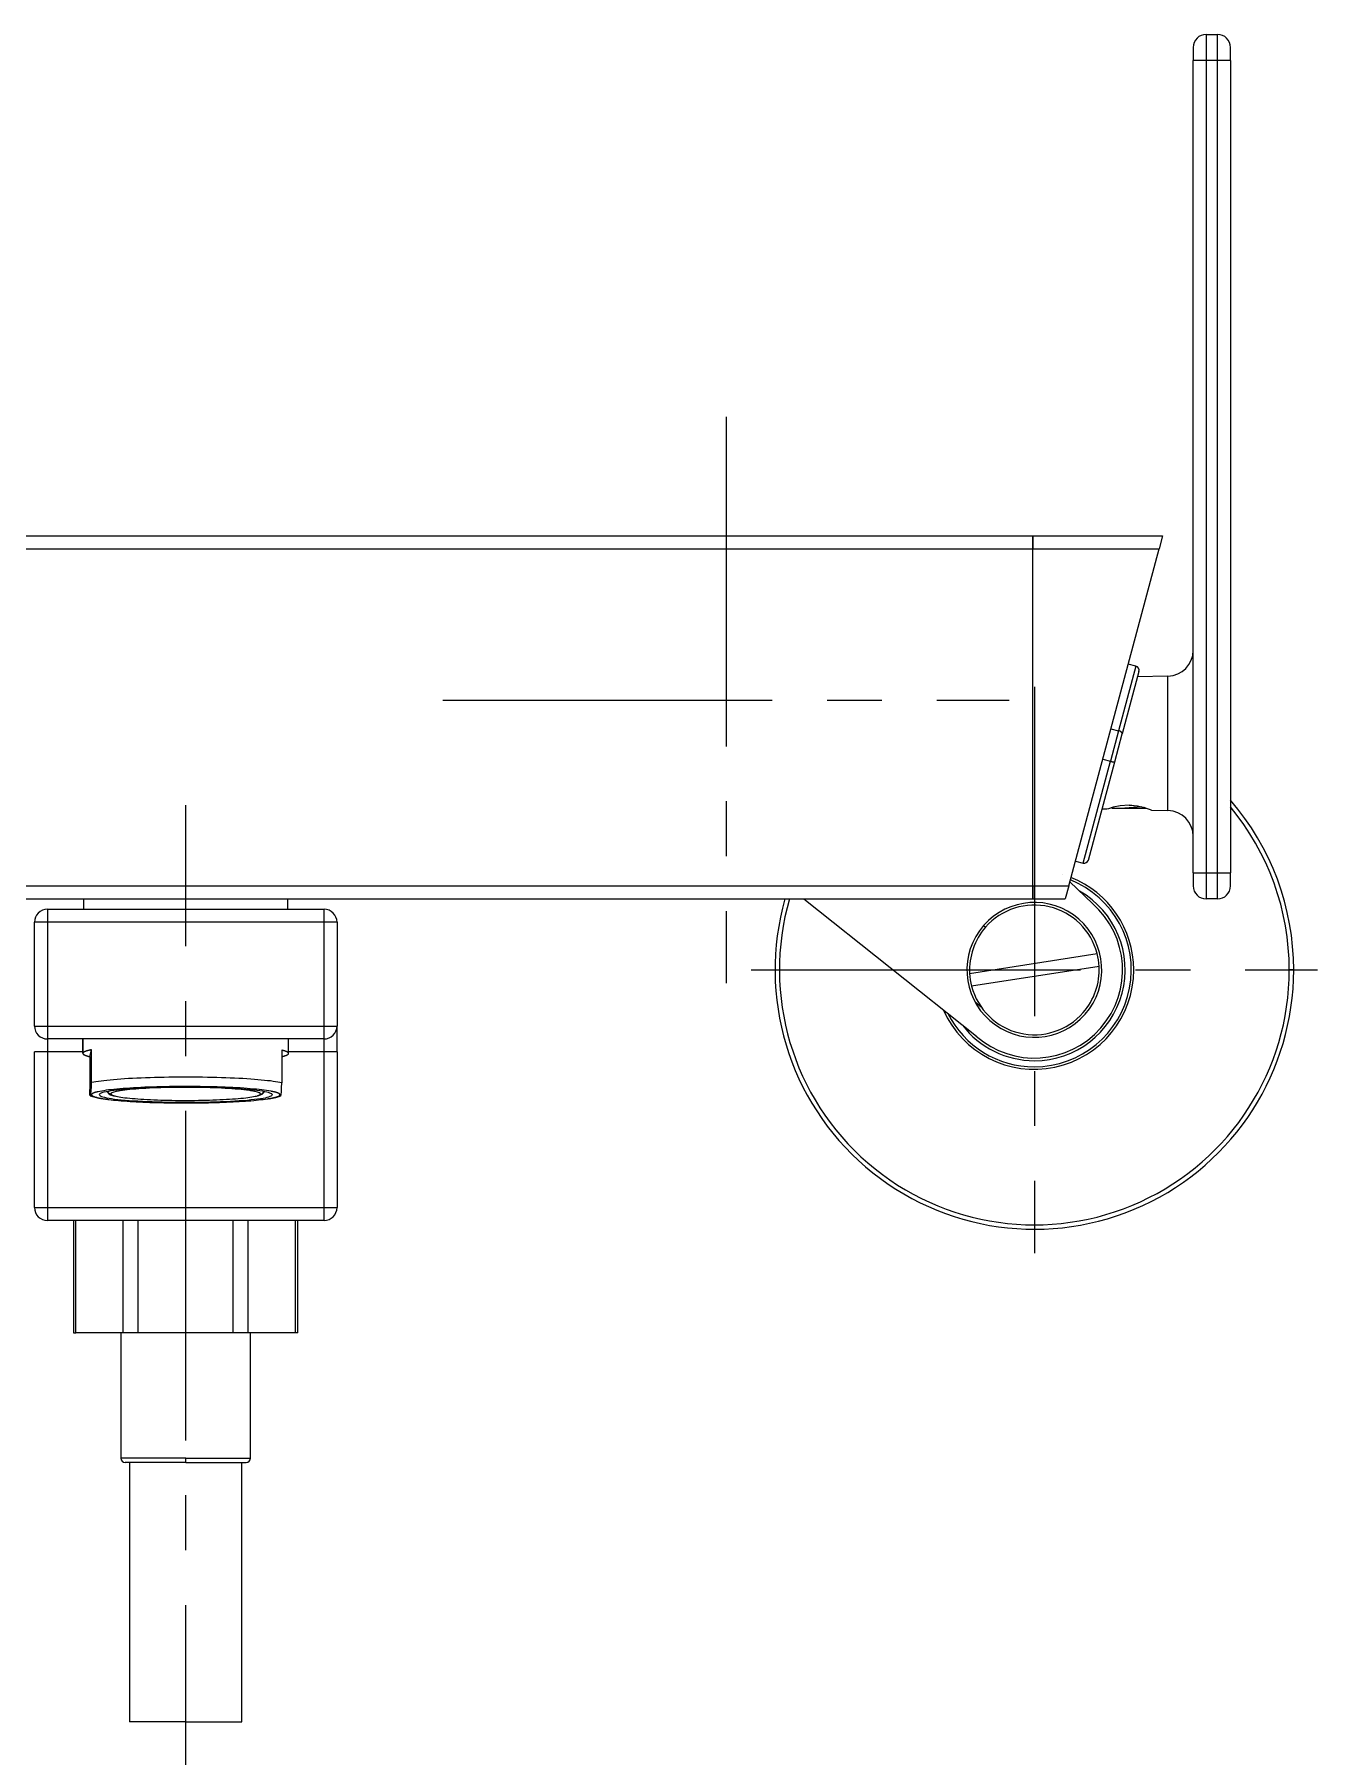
# Model space of a CAD drawing. Extents: x 1841 to 2969, y -24 to 802.
# Drawn here: x 2130.7 to 2279.1, y 127.7 to 326.9 of the extents above; entities that cross this region are included whole.
import ezdxf

# ---------------------------------------------------------------- set-up
doc = ezdxf.new("R2010")
doc.units = 0
doc.header["$LTSCALE"] = 4
doc.header["$MEASUREMENT"] = 0
doc.linetypes.add('CENTER2', pattern=[28.575, 19.05, -3.175, 3.175, -3.175])
doc.layers.add('1', color=7, linetype='CONTINUOUS')
doc.layers.add('Cneter', color=1, linetype='CENTER2', lineweight=13)

msp = doc.modelspace()

# ---------------------------------------------------------------- linework, layer by layer
at = {"layer": '1', "color": 7, "linetype": 'Continuous'}
for p, q in [((2266.21, 326.93), (2267.51, 326.93)), ((2266.21, 326.93), (2266.21, 323.93)), ((2267.51, 323.93), (2267.51, 326.93)), ((2264.71, 325.43), (2264.71, 323.93)), ((2269.01, 323.93), (2269.01, 325.43)), ((2264.71, 229.93), (2264.71, 323.93)), ((2266.21, 323.93), (2264.71, 323.93)), ((2266.21, 323.93), (2266.21, 229.93)), ((2267.51, 323.93), (2266.21, 323.93)), ((2267.51, 229.93), (2267.51, 323.93)), ((2269.01, 323.93), (2267.51, 323.93)), ((2269.01, 323.93), (2269.01, 229.93)), ((2036.16, 268.93), (2246.16, 268.93)), ((2246.16, 268.93), (2261.16, 268.93)), ((2246.16, 267.43), (2246.16, 268.93)), ((2246.16, 268.93), (2246.16, 267.43)), ((2261.16, 268.93), (2260.76, 267.43)), ((2036.16, 267.43), (2246.16, 267.43)), ((2246.16, 228.43), (2246.16, 267.43)), ((2246.16, 267.43), (2260.76, 267.43)), ((2246.16, 228.43), (2246.16, 267.43)), ((2250.31, 228.43), (2260.76, 267.43)), ((2258.07, 253.86), (2256.07, 246.39)), ((2258.42, 253.25), (2256.49, 246.02)), ((2258.07, 253.86), (2257.18, 254.09)), ((2261.77, 252.7), (2258.25, 252.62)), ((2261.77, 244.93), (2261.77, 252.7)), ((2256.07, 246.39), (2255.12, 242.85)), ((2255.18, 246.62), (2256.07, 246.39)), ((2255.62, 242.78), (2256.49, 246.02)), ((2254.24, 243.09), (2255.12, 242.85)), ((2261.77, 237.16), (2261.77, 244.93)), ((2251.96, 231.08), (2255.12, 242.85)), ((2252.58, 231.43), (2255.62, 242.78)), ((2254.7, 237.31), (2254.15, 237.32)), ((2259.9, 237.2), (2261.77, 237.16)), ((2251.08, 231.31), (2251.96, 231.08)), ((2264.71, 229.93), (2266.21, 229.93)), ((2264.71, 229.93), (2264.71, 228.43)), ((2266.21, 229.93), (2267.51, 229.93)), ((2266.21, 229.93), (2266.21, 226.93)), ((2267.51, 226.93), (2267.51, 229.93)), ((2267.51, 229.93), (2269.01, 229.93)), ((2269.01, 228.43), (2269.01, 229.93)), ((2036.16, 228.43), (2246.16, 228.43)), ((2246.16, 226.93), (2246.16, 228.43)), ((2246.16, 228.43), (2250.31, 228.43)), ((2246.16, 228.43), (2246.16, 226.93)), ((2250.31, 228.43), (2249.9, 226.93)), ((2253.05, 226.39), (2250.43, 228.9)), ((2036.16, 226.93), (2246.16, 226.93)), ((2132.16, 225.73), (2164.16, 225.73)), ((2132.16, 225.73), (2132.16, 224.23)), ((2136.36, 225.73), (2136.36, 226.93)), ((2159.96, 225.73), (2159.96, 226.93)), ((2164.16, 224.23), (2164.16, 225.73)), ((2219.66, 226.93), (2239.62, 211.04)), ((2246.16, 226.93), (2249.9, 226.93)), ((2267.51, 226.93), (2266.21, 226.93)), ((2130.66, 212.23), (2130.66, 224.23)), ((2132.16, 224.23), (2130.66, 224.23)), ((2164.16, 224.23), (2132.16, 224.23)), ((2132.16, 224.23), (2132.16, 212.23)), ((2164.16, 212.23), (2164.16, 224.23)), ((2165.66, 224.23), (2164.16, 224.23)), ((2165.66, 224.23), (2165.66, 212.23)), ((2238.84, 218.31), (2253.59, 220.6)), ((2253.82, 219.12), (2239.07, 216.83)), ((2276.33, 218.72), (2275.82, 218.72)), ((2240.18, 214.42), (2239.49, 214.98)), ((2130.66, 212.23), (2132.16, 212.23)), ((2132.16, 212.23), (2164.16, 212.23)), ((2132.16, 212.23), (2132.16, 210.73)), ((2164.16, 210.73), (2164.16, 212.23)), ((2164.16, 212.23), (2165.66, 212.23)), ((2165.66, 209.23), (2165.66, 212.23)), ((2130.66, 191.23), (2130.66, 209.23)), ((2132.16, 209.23), (2130.66, 209.23)), ((2132.16, 210.73), (2132.16, 209.23)), ((2164.16, 210.73), (2132.16, 210.73)), ((2132.16, 209.23), (2132.16, 191.23)), ((2136.26, 209.23), (2132.16, 209.23)), ((2136.26, 210.73), (2136.26, 209.06)), ((2136.26, 209.09), (2136.26, 210.73)), ((2137.06, 208.69), (2137.27, 209.48)), ((2137.27, 205.69), (2137.27, 209.48)), ((2159.26, 209.43), (2159.26, 205.65)), ((2160.06, 209.06), (2160.06, 210.73)), ((2164.16, 209.23), (2160.06, 209.23)), ((2164.16, 209.23), (2164.16, 210.73)), ((2164.16, 191.23), (2164.16, 209.23)), ((2165.66, 209.23), (2164.16, 209.23)), ((2165.66, 209.23), (2165.66, 191.23)), ((2137.06, 208.69), (2137.06, 204.9)), ((2158.16, 204.3), (2158.16, 204.26)), ((2130.66, 191.23), (2132.16, 191.23)), ((2132.16, 191.23), (2164.16, 191.23)), ((2132.16, 191.23), (2132.16, 189.73)), ((2164.16, 189.73), (2132.16, 189.73)), ((2135.19, 189.73), (2135.19, 176.73)), ((2135.46, 176.73), (2135.46, 189.73)), ((2140.94, 176.73), (2140.94, 189.73)), ((2142.67, 176.73), (2142.67, 189.73)), ((2153.64, 176.73), (2153.64, 189.73)), ((2155.38, 176.73), (2155.38, 189.73)), ((2160.86, 176.73), (2160.86, 189.73)), ((2161.13, 176.73), (2161.13, 189.73)), ((2164.16, 191.23), (2165.66, 191.23)), ((2164.16, 189.73), (2164.16, 191.23)), ((2135.19, 176.73), (2135.46, 176.73)), ((2140.94, 176.73), (2135.46, 176.73)), ((2140.66, 176.73), (2140.66, 162.23)), ((2142.67, 176.73), (2140.94, 176.73)), ((2153.64, 176.73), (2142.67, 176.73)), ((2155.38, 176.73), (2153.64, 176.73)), ((2160.86, 176.73), (2155.38, 176.73)), ((2155.66, 162.23), (2155.66, 176.73)), ((2161.13, 176.73), (2160.86, 176.73)), ((2148.16, 162.23), (2140.66, 162.23)), ((2148.16, 161.73), (2141.16, 161.73)), ((2141.66, 161.73), (2141.66, 131.73)), ((2148.16, 161.73), (2148.16, 162.23)), ((2148.16, 162.23), (2155.66, 162.23)), ((2148.16, 161.73), (2155.16, 161.73)), ((2154.66, 131.73), (2154.66, 161.73)), ((2148.16, 131.73), (2141.66, 131.73)), ((2148.16, 131.73), (2154.66, 131.73))]:
    msp.add_line(p, q, dxfattribs=at)
for points in [[(2256.49, 246.02, 0), (2256.49, 246.03, 0), (2256.49, 246.04, 0), (2256.49, 246.05, 0), (2256.49, 246.05, 0), (2256.49, 246.06, 0), (2256.49, 246.07, 0), (2256.49, 246.08, 0), (2256.49, 246.08, 0), (2256.48, 246.09, 0), (2256.48, 246.1, 0), (2256.48, 246.11, 0), (2256.48, 246.12, 0), (2256.47, 246.13, 0), (2256.47, 246.13, 0), (2256.46, 246.14, 0), (2256.46, 246.15, 0), (2256.45, 246.16, 0), (2256.44, 246.17, 0), (2256.44, 246.18, 0), (2256.43, 246.18, 0), (2256.42, 246.19, 0), (2256.42, 246.2, 0), (2256.41, 246.21, 0), (2256.4, 246.22, 0), (2256.39, 246.23, 0), (2256.38, 246.23, 0), (2256.37, 246.24, 0), (2256.36, 246.25, 0), (2256.35, 246.26, 0), (2256.34, 246.27, 0), (2256.33, 246.27, 0), (2256.32, 246.28, 0), (2256.3, 246.29, 0), (2256.29, 246.29, 0), (2256.28, 246.3, 0), (2256.27, 246.31, 0), (2256.25, 246.32, 0), (2256.24, 246.32, 0), (2256.23, 246.33, 0), (2256.21, 246.33, 0), (2256.2, 246.34, 0), (2256.18, 246.35, 0), (2256.17, 246.35, 0), (2256.16, 246.36, 0), (2256.14, 246.36, 0), (2256.13, 246.37, 0), (2256.11, 246.37, 0), (2256.1, 246.38, 0), (2256.08, 246.38, 0), (2256.07, 246.39, 0)], [(2255.12, 242.85, 0), (2255.13, 242.85, 0), (2255.15, 242.85, 0), (2255.17, 242.84, 0), (2255.18, 242.84, 0), (2255.2, 242.83, 0), (2255.21, 242.83, 0), (2255.23, 242.83, 0), (2255.24, 242.82, 0), (2255.26, 242.82, 0), (2255.27, 242.82, 0), (2255.28, 242.81, 0), (2255.3, 242.81, 0), (2255.31, 242.81, 0), (2255.33, 242.8, 0), (2255.34, 242.8, 0), (2255.35, 242.8, 0), (2255.37, 242.8, 0), (2255.38, 242.79, 0), (2255.39, 242.79, 0), (2255.41, 242.79, 0), (2255.42, 242.79, 0), (2255.43, 242.78, 0), (2255.44, 242.78, 0), (2255.45, 242.78, 0), (2255.47, 242.78, 0), (2255.48, 242.78, 0), (2255.49, 242.78, 0), (2255.5, 242.78, 0), (2255.51, 242.77, 0), (2255.52, 242.77, 0), (2255.53, 242.77, 0), (2255.54, 242.77, 0), (2255.54, 242.77, 0), (2255.55, 242.77, 0), (2255.56, 242.77, 0), (2255.57, 242.77, 0), (2255.57, 242.77, 0), (2255.58, 242.77, 0), (2255.58, 242.77, 0), (2255.59, 242.77, 0), (2255.6, 242.77, 0), (2255.6, 242.77, 0), (2255.6, 242.77, 0), (2255.61, 242.78, 0), (2255.61, 242.78, 0), (2255.61, 242.78, 0), (2255.62, 242.78, 0), (2255.62, 242.78, 0), (2255.62, 242.78, 0), (2255.62, 242.78, 0)], [(2257.3, 237.77, 0), (2256.27, 237.71, 0), (2255.43, 237.54, 0), (2254.89, 237.37, 0), (2254.71, 237.31, 0), (2254.7, 237.31, 0), (2254.7, 237.31, 0), (2254.7, 237.31, 0), (2254.7, 237.31, 0), (2254.7, 237.31, 0), (2254.7, 237.31, 0)], [(2255.28, 237.43, 0), (2255.68, 237.43, 0), (2256.02, 237.43, 0), (2256.4, 237.43, 0), (2256.81, 237.43, 0)], [(2258.76, 237.58, 0), (2258.21, 237.53, 0), (2257.77, 237.49, 0), (2257.29, 237.46, 0), (2256.81, 237.43, 0)], [(2256.81, 237.43, 0), (2257.58, 237.43, 0), (2258.05, 237.43, 0), (2258.46, 237.43, 0), (2258.8, 237.43, 0)], [(2257.3, 237.77, 0), (2257.4, 237.77, 0), (2257.48, 237.77, 0), (2257.61, 237.76, 0), (2257.86, 237.74, 0), (2258.27, 237.68, 0), (2258.93, 237.53, 0), (2259.71, 237.27, 0), (2259.89, 237.2, 0), (2259.9, 237.2, 0), (2259.9, 237.2, 0), (2259.9, 237.2, 0), (2259.9, 237.2, 0), (2259.9, 237.2, 0), (2259.9, 237.2, 0)], [(2258.8, 237.43, 0), (2259.14, 237.43, 0), (2259.24, 237.43, 0)], [(2259.1, 237.51, 0), (2259.08, 237.53, 0), (2259.07, 237.56, 0)], [(2240.69, 223.65, 0), (2240.58, 223.75, 0), (2240.48, 223.83, 0)], [(2137.27, 209.48, 0), (2137.23, 209.47, 0), (2137.19, 209.46, 0), (2137.16, 209.46, 0), (2137.12, 209.45, 0), (2137.09, 209.44, 0), (2137.05, 209.43, 0), (2137.02, 209.43, 0), (2136.99, 209.42, 0), (2136.96, 209.41, 0), (2136.93, 209.4, 0), (2136.9, 209.4, 0), (2136.87, 209.39, 0), (2136.84, 209.38, 0), (2136.81, 209.37, 0), (2136.78, 209.37, 0), (2136.75, 209.36, 0), (2136.73, 209.35, 0), (2136.7, 209.34, 0), (2136.68, 209.33, 0), (2136.65, 209.33, 0), (2136.63, 209.32, 0), (2136.61, 209.31, 0), (2136.59, 209.3, 0), (2136.56, 209.29, 0), (2136.54, 209.29, 0), (2136.52, 209.28, 0), (2136.5, 209.27, 0), (2136.49, 209.26, 0), (2136.47, 209.26, 0), (2136.45, 209.25, 0), (2136.43, 209.24, 0), (2136.42, 209.23, 0), (2136.4, 209.22, 0), (2136.39, 209.22, 0), (2136.38, 209.21, 0), (2136.36, 209.2, 0), (2136.35, 209.19, 0), (2136.34, 209.18, 0), (2136.33, 209.17, 0), (2136.32, 209.17, 0), (2136.31, 209.16, 0), (2136.3, 209.15, 0), (2136.3, 209.14, 0), (2136.29, 209.13, 0), (2136.28, 209.13, 0), (2136.28, 209.12, 0), (2136.27, 209.11, 0), (2136.27, 209.1, 0), (2136.26, 209.09, 0), (2136.26, 209.09, 0)], [(2160.06, 209.04, 0), (2160.06, 209.05, 0), (2160.06, 209.05, 0), (2160.06, 209.06, 0), (2160.06, 209.07, 0), (2160.06, 209.08, 0), (2160.06, 209.09, 0), (2160.05, 209.09, 0), (2160.05, 209.1, 0), (2160.05, 209.11, 0), (2160.04, 209.12, 0), (2160.04, 209.13, 0), (2160.03, 209.13, 0), (2160.02, 209.14, 0), (2160.01, 209.15, 0), (2160.01, 209.16, 0), (2160, 209.17, 0), (2159.99, 209.18, 0), (2159.98, 209.18, 0), (2159.97, 209.19, 0), (2159.95, 209.2, 0), (2159.94, 209.21, 0), (2159.93, 209.22, 0), (2159.91, 209.22, 0), (2159.9, 209.23, 0), (2159.88, 209.24, 0), (2159.87, 209.25, 0), (2159.85, 209.26, 0), (2159.83, 209.26, 0), (2159.81, 209.27, 0), (2159.79, 209.28, 0), (2159.77, 209.29, 0), (2159.75, 209.3, 0), (2159.73, 209.3, 0), (2159.71, 209.31, 0), (2159.69, 209.32, 0), (2159.66, 209.33, 0), (2159.64, 209.33, 0), (2159.61, 209.34, 0), (2159.59, 209.35, 0), (2159.56, 209.36, 0), (2159.54, 209.37, 0), (2159.51, 209.37, 0), (2159.48, 209.38, 0), (2159.45, 209.39, 0), (2159.42, 209.4, 0), (2159.39, 209.4, 0), (2159.36, 209.41, 0), (2159.33, 209.42, 0), (2159.29, 209.43, 0), (2159.26, 209.43, 0)], [(2136.26, 209.09, 0), (2136.26, 209.08, 0), (2136.26, 209.07, 0), (2136.26, 209.06, 0), (2136.26, 209.05, 0), (2136.26, 209.05, 0), (2136.26, 209.04, 0), (2136.26, 209.03, 0), (2136.27, 209.02, 0), (2136.27, 209.01, 0), (2136.28, 209, 0), (2136.28, 209, 0), (2136.29, 208.99, 0), (2136.3, 208.98, 0), (2136.3, 208.97, 0), (2136.31, 208.96, 0), (2136.32, 208.96, 0), (2136.33, 208.95, 0), (2136.34, 208.94, 0), (2136.35, 208.93, 0), (2136.36, 208.92, 0), (2136.38, 208.92, 0), (2136.39, 208.91, 0), (2136.4, 208.9, 0), (2136.42, 208.89, 0), (2136.43, 208.88, 0), (2136.45, 208.88, 0), (2136.47, 208.87, 0), (2136.49, 208.86, 0), (2136.5, 208.85, 0), (2136.52, 208.84, 0), (2136.54, 208.84, 0), (2136.56, 208.83, 0), (2136.59, 208.82, 0), (2136.61, 208.81, 0), (2136.63, 208.8, 0), (2136.65, 208.8, 0), (2136.68, 208.79, 0), (2136.7, 208.78, 0), (2136.73, 208.77, 0), (2136.75, 208.77, 0), (2136.78, 208.76, 0), (2136.81, 208.75, 0), (2136.84, 208.74, 0), (2136.87, 208.73, 0), (2136.9, 208.73, 0), (2136.93, 208.72, 0), (2136.96, 208.71, 0), (2136.99, 208.7, 0), (2137.02, 208.7, 0), (2137.06, 208.69, 0)], [(2159.26, 208.69, 0), (2159.29, 208.7, 0), (2159.32, 208.7, 0), (2159.35, 208.71, 0), (2159.38, 208.72, 0), (2159.4, 208.72, 0), (2159.43, 208.73, 0), (2159.46, 208.74, 0), (2159.48, 208.74, 0), (2159.51, 208.75, 0), (2159.53, 208.76, 0), (2159.55, 208.76, 0), (2159.58, 208.77, 0), (2159.6, 208.78, 0), (2159.62, 208.78, 0), (2159.64, 208.79, 0), (2159.67, 208.8, 0), (2159.69, 208.8, 0), (2159.71, 208.81, 0), (2159.73, 208.82, 0), (2159.74, 208.83, 0), (2159.76, 208.83, 0), (2159.78, 208.84, 0), (2159.8, 208.85, 0), (2159.82, 208.85, 0), (2159.83, 208.86, 0), (2159.85, 208.87, 0), (2159.86, 208.87, 0), (2159.88, 208.88, 0), (2159.89, 208.89, 0), (2159.9, 208.9, 0), (2159.92, 208.9, 0), (2159.93, 208.91, 0), (2159.94, 208.92, 0), (2159.95, 208.92, 0), (2159.96, 208.93, 0), (2159.97, 208.94, 0), (2159.98, 208.94, 0), (2159.99, 208.95, 0), (2160, 208.96, 0), (2160.01, 208.97, 0), (2160.02, 208.97, 0), (2160.02, 208.98, 0), (2160.03, 208.99, 0), (2160.03, 208.99, 0), (2160.04, 209, 0), (2160.04, 209.01, 0), (2160.05, 209.02, 0), (2160.05, 209.02, 0), (2160.05, 209.03, 0), (2160.06, 209.04, 0)], [(2137.16, 204.32, 0), (2137.2, 204.45, 0), (2137.23, 204.65, 0), (2137.24, 204.83, 0), (2137.26, 205.13, 0), (2137.27, 205.69, 0)], [(2159.26, 205.65, 0), (2159.05, 205.69, 0), (2158.81, 205.74, 0), (2158.55, 205.78, 0), (2158.26, 205.82, 0), (2157.95, 205.87, 0), (2157.62, 205.9, 0), (2157.27, 205.94, 0), (2156.9, 205.98, 0), (2156.51, 206.01, 0), (2156.1, 206.05, 0), (2155.68, 206.08, 0), (2155.23, 206.11, 0), (2154.77, 206.14, 0), (2154.3, 206.16, 0), (2153.81, 206.19, 0), (2153.31, 206.21, 0), (2152.8, 206.23, 0), (2152.28, 206.25, 0), (2151.75, 206.26, 0), (2151.21, 206.28, 0), (2150.66, 206.29, 0), (2150.11, 206.3, 0), (2149.56, 206.31, 0), (2149, 206.31, 0), (2148.44, 206.31, 0), (2147.88, 206.31, 0), (2147.31, 206.31, 0), (2146.76, 206.31, 0), (2146.2, 206.3, 0), (2145.65, 206.29, 0), (2145.1, 206.28, 0), (2144.56, 206.26, 0), (2144.03, 206.25, 0), (2143.51, 206.23, 0), (2143, 206.21, 0), (2142.5, 206.19, 0), (2142.01, 206.16, 0), (2141.54, 206.14, 0), (2141.08, 206.11, 0), (2140.64, 206.08, 0), (2140.21, 206.05, 0), (2139.8, 206.01, 0), (2139.41, 205.98, 0), (2139.04, 205.94, 0), (2138.69, 205.9, 0), (2138.36, 205.86, 0), (2138.05, 205.82, 0), (2137.77, 205.78, 0), (2137.51, 205.74, 0), (2137.27, 205.69, 0)], [(2158, 204.69, 0), (2157.77, 204.73, 0), (2157.52, 204.77, 0), (2157.25, 204.8, 0), (2156.97, 204.84, 0), (2156.66, 204.87, 0), (2156.33, 204.91, 0), (2155.99, 204.94, 0), (2155.63, 204.97, 0), (2155.26, 205, 0), (2154.87, 205.03, 0), (2154.46, 205.06, 0), (2154.04, 205.08, 0), (2153.61, 205.1, 0), (2153.17, 205.12, 0), (2152.71, 205.14, 0), (2152.25, 205.16, 0), (2151.78, 205.18, 0), (2151.3, 205.19, 0), (2150.81, 205.2, 0), (2150.32, 205.21, 0), (2149.82, 205.22, 0), (2149.32, 205.22, 0), (2148.82, 205.23, 0), (2148.31, 205.23, 0), (2147.81, 205.23, 0), (2147.3, 205.23, 0), (2146.8, 205.22, 0), (2146.3, 205.22, 0), (2145.8, 205.21, 0), (2145.31, 205.2, 0), (2144.83, 205.18, 0), (2144.35, 205.17, 0), (2143.88, 205.15, 0), (2143.42, 205.14, 0), (2142.97, 205.12, 0), (2142.53, 205.09, 0), (2142.11, 205.07, 0), (2141.69, 205.04, 0), (2141.29, 205.02, 0), (2140.91, 204.99, 0), (2140.54, 204.96, 0), (2140.19, 204.93, 0), (2139.85, 204.89, 0), (2139.53, 204.86, 0), (2139.23, 204.83, 0), (2138.95, 204.79, 0), (2138.69, 204.75, 0), (2138.45, 204.71, 0), (2138.23, 204.67, 0), (2138.04, 204.63, 0)], [(2159.16, 204.26, 0), (2159.19, 204.39, 0), (2159.22, 204.59, 0), (2159.24, 204.77, 0), (2159.25, 205.07, 0), (2159.26, 205.65, 0)], [(2137.09, 204.18, 0), (2137.08, 204.24, 0), (2137.07, 204.36, 0), (2137.06, 204.56, 0), (2137.06, 204.9, 0)], [(2137.16, 204.31, 0), (2137.13, 204.21, 0), (2137.12, 204.17, 0), (2137.11, 204.16, 0), (2137.11, 204.16, 0), (2137.1, 204.16, 0)], [(2137.1, 204.17, 0), (2138.09, 203.89, 0), (2139.16, 203.73, 0)], [(2137.16, 204.31, 0), (2137.16, 204.31, 0), (2137.16, 204.32, 0)], [(2137.16, 204.31, 0), (2137.16, 204.31, 0), (2137.17, 204.31, 0), (2137.17, 204.31, 0), (2137.17, 204.31, 0), (2137.17, 204.31, 0), (2137.17, 204.31, 0), (2137.18, 204.31, 0), (2137.18, 204.31, 0), (2137.18, 204.31, 0), (2137.18, 204.31, 0), (2137.18, 204.31, 0), (2137.19, 204.31, 0), (2137.19, 204.3, 0), (2137.19, 204.3, 0), (2137.19, 204.3, 0), (2137.19, 204.3, 0), (2137.2, 204.3, 0), (2137.2, 204.3, 0), (2137.2, 204.3, 0), (2137.2, 204.3, 0), (2137.2, 204.3, 0), (2137.21, 204.3, 0), (2137.21, 204.3, 0), (2137.21, 204.3, 0), (2137.21, 204.3, 0), (2137.21, 204.3, 0), (2137.22, 204.3, 0), (2137.22, 204.3, 0), (2137.22, 204.3, 0), (2137.22, 204.3, 0), (2137.22, 204.3, 0), (2137.23, 204.3, 0), (2137.23, 204.3, 0), (2137.23, 204.3, 0), (2137.23, 204.3, 0), (2137.23, 204.3, 0), (2137.24, 204.3, 0), (2137.24, 204.3, 0), (2137.24, 204.3, 0), (2137.24, 204.3, 0), (2137.24, 204.3, 0), (2137.25, 204.3, 0), (2137.25, 204.3, 0), (2137.25, 204.3, 0), (2137.25, 204.3, 0), (2137.25, 204.3, 0), (2137.26, 204.3, 0), (2137.26, 204.3, 0), (2137.26, 204.3, 0), (2137.26, 204.3, 0)], [(2138.04, 204.63, 0), (2138.01, 204.63, 0), (2137.98, 204.62, 0), (2137.95, 204.61, 0), (2137.93, 204.61, 0), (2137.9, 204.6, 0), (2137.88, 204.59, 0), (2137.85, 204.59, 0), (2137.83, 204.58, 0), (2137.8, 204.58, 0), (2137.78, 204.57, 0), (2137.76, 204.56, 0), (2137.73, 204.56, 0), (2137.71, 204.55, 0), (2137.69, 204.54, 0), (2137.67, 204.54, 0), (2137.65, 204.53, 0), (2137.63, 204.53, 0), (2137.61, 204.52, 0), (2137.59, 204.51, 0), (2137.57, 204.51, 0), (2137.56, 204.5, 0), (2137.54, 204.49, 0), (2137.52, 204.49, 0), (2137.5, 204.48, 0), (2137.49, 204.47, 0), (2137.47, 204.47, 0), (2137.46, 204.46, 0), (2137.44, 204.45, 0), (2137.43, 204.45, 0), (2137.42, 204.44, 0), (2137.41, 204.44, 0), (2137.39, 204.43, 0), (2137.38, 204.42, 0), (2137.37, 204.42, 0), (2137.36, 204.41, 0), (2137.35, 204.4, 0), (2137.34, 204.4, 0), (2137.33, 204.39, 0), (2137.32, 204.38, 0), (2137.32, 204.38, 0), (2137.31, 204.37, 0), (2137.3, 204.36, 0), (2137.29, 204.36, 0), (2137.29, 204.35, 0), (2137.28, 204.34, 0), (2137.28, 204.34, 0), (2137.27, 204.33, 0), (2137.27, 204.32, 0), (2137.27, 204.32, 0), (2137.26, 204.31, 0)], [(2137.26, 204.31, 0), (2137.26, 204.31, 0), (2137.26, 204.31, 0), (2137.26, 204.31, 0), (2137.26, 204.31, 0), (2137.26, 204.31, 0), (2137.26, 204.31, 0), (2137.26, 204.31, 0), (2137.26, 204.31, 0), (2137.26, 204.31, 0), (2137.26, 204.31, 0), (2137.26, 204.31, 0), (2137.26, 204.31, 0), (2137.26, 204.31, 0), (2137.26, 204.31, 0), (2137.26, 204.31, 0), (2137.26, 204.31, 0), (2137.26, 204.31, 0), (2137.26, 204.31, 0), (2137.26, 204.31, 0), (2137.26, 204.31, 0), (2137.26, 204.31, 0), (2137.26, 204.31, 0), (2137.26, 204.31, 0), (2137.26, 204.31, 0), (2137.26, 204.31, 0), (2137.26, 204.31, 0), (2137.26, 204.31, 0), (2137.26, 204.31, 0), (2137.26, 204.31, 0), (2137.26, 204.31, 0), (2137.26, 204.31, 0), (2137.26, 204.31, 0), (2137.26, 204.3, 0), (2137.26, 204.3, 0), (2137.26, 204.3, 0), (2137.26, 204.3, 0), (2137.26, 204.3, 0), (2137.26, 204.3, 0), (2137.26, 204.3, 0), (2137.26, 204.3, 0), (2137.26, 204.3, 0), (2137.26, 204.3, 0), (2137.26, 204.3, 0), (2137.26, 204.3, 0), (2137.26, 204.3, 0), (2137.26, 204.3, 0), (2137.26, 204.3, 0), (2137.26, 204.3, 0), (2137.26, 204.3, 0), (2137.26, 204.3, 0)], [(2137.26, 204.3, 0), (2137.26, 204.29, 0), (2137.26, 204.28, 0), (2137.26, 204.27, 0), (2137.26, 204.25, 0), (2137.27, 204.24, 0), (2137.27, 204.23, 0), (2137.28, 204.22, 0), (2137.29, 204.2, 0), (2137.31, 204.19, 0), (2137.32, 204.18, 0), (2137.33, 204.17, 0), (2137.35, 204.16, 0), (2137.37, 204.14, 0), (2137.39, 204.13, 0), (2137.41, 204.12, 0), (2137.44, 204.11, 0), (2137.47, 204.1, 0), (2137.49, 204.08, 0), (2137.52, 204.07, 0), (2137.56, 204.06, 0), (2137.59, 204.05, 0), (2137.62, 204.04, 0), (2137.66, 204.02, 0), (2137.7, 204.01, 0), (2137.74, 204, 0), (2137.78, 203.99, 0), (2137.82, 203.98, 0), (2137.87, 203.97, 0), (2137.92, 203.95, 0), (2137.97, 203.94, 0), (2138.02, 203.93, 0), (2138.07, 203.92, 0), (2138.12, 203.91, 0), (2138.18, 203.9, 0), (2138.24, 203.89, 0), (2138.29, 203.88, 0), (2138.35, 203.86, 0), (2138.42, 203.85, 0), (2138.48, 203.84, 0), (2138.55, 203.83, 0), (2138.61, 203.82, 0), (2138.68, 203.81, 0), (2138.75, 203.8, 0), (2138.82, 203.79, 0), (2138.9, 203.78, 0), (2138.97, 203.77, 0), (2139.05, 203.76, 0), (2139.12, 203.75, 0), (2139.2, 203.74, 0), (2139.28, 203.73, 0)], [(2158.16, 204.26, 0), (2158.15, 204.31, 0), (2158.11, 204.37, 0), (2158.02, 204.42, 0), (2157.9, 204.48, 0), (2157.74, 204.53, 0), (2157.54, 204.58, 0), (2157.3, 204.63, 0), (2157.03, 204.68, 0), (2156.72, 204.73, 0), (2156.38, 204.78, 0), (2156.01, 204.82, 0), (2155.61, 204.86, 0), (2155.17, 204.9, 0), (2154.71, 204.94, 0), (2154.22, 204.97, 0), (2153.71, 205, 0), (2153.18, 205.03, 0), (2152.63, 205.06, 0), (2152.06, 205.08, 0), (2151.47, 205.1, 0), (2150.87, 205.12, 0), (2150.26, 205.13, 0), (2149.64, 205.14, 0), (2149.02, 205.15, 0), (2148.39, 205.15, 0), (2147.76, 205.15, 0), (2147.14, 205.15, 0), (2146.51, 205.14, 0), (2145.9, 205.13, 0), (2145.29, 205.11, 0), (2144.7, 205.1, 0), (2144.11, 205.08, 0), (2143.55, 205.05, 0), (2143, 205.03, 0), (2142.47, 205, 0), (2141.97, 204.96, 0), (2141.49, 204.93, 0), (2141.03, 204.89, 0), (2140.6, 204.85, 0), (2140.21, 204.81, 0), (2139.84, 204.76, 0), (2139.51, 204.72, 0), (2139.21, 204.67, 0), (2138.95, 204.62, 0), (2138.72, 204.57, 0), (2138.53, 204.52, 0), (2138.38, 204.46, 0), (2138.27, 204.41, 0), (2138.2, 204.35, 0), (2138.16, 204.3, 0)], [(2138.16, 204.3, 0), (2138.17, 204.25, 0), (2138.21, 204.19, 0), (2138.29, 204.14, 0), (2138.42, 204.08, 0), (2138.58, 204.03, 0), (2138.78, 203.98, 0), (2139.01, 203.93, 0), (2139.29, 203.88, 0), (2139.59, 203.83, 0), (2139.93, 203.78, 0), (2140.31, 203.74, 0), (2140.71, 203.7, 0), (2141.14, 203.66, 0), (2141.61, 203.62, 0), (2142.09, 203.59, 0), (2142.6, 203.56, 0), (2143.14, 203.53, 0), (2143.69, 203.5, 0), (2144.26, 203.48, 0), (2144.85, 203.46, 0), (2145.45, 203.44, 0), (2146.06, 203.43, 0), (2146.67, 203.42, 0), (2147.3, 203.41, 0), (2147.93, 203.41, 0), (2148.55, 203.41, 0), (2149.18, 203.41, 0), (2149.8, 203.42, 0), (2150.42, 203.43, 0), (2151.03, 203.44, 0), (2151.62, 203.46, 0), (2152.2, 203.48, 0), (2152.77, 203.51, 0), (2153.32, 203.53, 0), (2153.85, 203.56, 0), (2154.35, 203.6, 0), (2154.83, 203.63, 0), (2155.29, 203.67, 0), (2155.71, 203.71, 0), (2156.11, 203.75, 0), (2156.47, 203.8, 0), (2156.81, 203.84, 0), (2157.11, 203.89, 0), (2157.37, 203.94, 0), (2157.59, 203.99, 0), (2157.78, 204.04, 0), (2157.94, 204.1, 0), (2158.05, 204.15, 0), (2158.12, 204.2, 0), (2158.16, 204.26, 0)], [(2139.07, 204.62, 0), (2139.27, 204.39, 0), (2139.47, 204.28, 0), (2139.81, 204.16, 0)], [(2139.08, 204.64, 0), (2139.08, 204.64, 0), (2139.09, 204.63, 0), (2139.09, 204.62, 0), (2139.1, 204.61, 0), (2139.1, 204.6, 0), (2139.11, 204.59, 0), (2139.12, 204.58, 0), (2139.12, 204.58, 0), (2139.13, 204.57, 0), (2139.14, 204.56, 0), (2139.14, 204.55, 0), (2139.15, 204.54, 0), (2139.16, 204.54, 0), (2139.17, 204.53, 0), (2139.17, 204.52, 0), (2139.18, 204.52, 0), (2139.19, 204.51, 0), (2139.2, 204.5, 0), (2139.21, 204.5, 0), (2139.21, 204.49, 0), (2139.22, 204.48, 0), (2139.23, 204.48, 0), (2139.24, 204.47, 0), (2139.25, 204.47, 0), (2139.26, 204.46, 0), (2139.27, 204.45, 0), (2139.28, 204.45, 0), (2139.29, 204.45, 0), (2139.3, 204.44, 0), (2139.31, 204.44, 0), (2139.32, 204.43, 0), (2139.32, 204.43, 0), (2139.33, 204.42, 0), (2139.34, 204.42, 0), (2139.35, 204.42, 0), (2139.36, 204.41, 0), (2139.37, 204.41, 0), (2139.38, 204.41, 0), (2139.4, 204.41, 0), (2139.41, 204.4, 0), (2139.42, 204.4, 0), (2139.43, 204.4, 0), (2139.44, 204.4, 0), (2139.45, 204.4, 0), (2139.46, 204.4, 0), (2139.47, 204.39, 0), (2139.48, 204.39, 0), (2139.49, 204.39, 0), (2139.5, 204.39, 0), (2139.51, 204.39, 0)], [(2139.28, 203.73, 0), (2139.54, 203.7, 0), (2139.82, 203.67, 0), (2140.1, 203.64, 0), (2140.4, 203.61, 0), (2140.71, 203.59, 0), (2141.04, 203.56, 0), (2141.37, 203.54, 0), (2141.72, 203.51, 0), (2142.08, 203.49, 0), (2142.44, 203.47, 0), (2142.82, 203.45, 0), (2143.2, 203.43, 0), (2143.59, 203.42, 0), (2143.99, 203.4, 0), (2144.39, 203.39, 0), (2144.81, 203.38, 0), (2145.22, 203.37, 0), (2145.64, 203.36, 0), (2146.07, 203.35, 0), (2146.5, 203.34, 0), (2146.93, 203.34, 0), (2147.36, 203.33, 0), (2147.8, 203.33, 0), (2148.23, 203.33, 0), (2148.67, 203.33, 0), (2149.1, 203.33, 0), (2149.53, 203.34, 0), (2149.96, 203.34, 0), (2150.39, 203.35, 0), (2150.81, 203.36, 0), (2151.23, 203.37, 0), (2151.65, 203.38, 0), (2152.06, 203.39, 0), (2152.46, 203.41, 0), (2152.86, 203.42, 0), (2153.25, 203.44, 0), (2153.63, 203.46, 0), (2154, 203.48, 0), (2154.36, 203.5, 0), (2154.71, 203.52, 0), (2155.06, 203.54, 0), (2155.39, 203.57, 0), (2155.71, 203.59, 0), (2156.02, 203.62, 0), (2156.31, 203.65, 0), (2156.59, 203.68, 0), (2156.86, 203.71, 0), (2157.12, 203.74, 0), (2157.36, 203.77, 0), (2157.58, 203.8, 0)], [(2139.63, 204.51, 0), (2139.63, 204.5, 0), (2139.62, 204.5, 0), (2139.62, 204.5, 0), (2139.62, 204.5, 0), (2139.61, 204.5, 0), (2139.61, 204.49, 0), (2139.6, 204.49, 0), (2139.6, 204.49, 0), (2139.6, 204.49, 0), (2139.59, 204.48, 0), (2139.59, 204.48, 0), (2139.59, 204.48, 0), (2139.58, 204.48, 0), (2139.58, 204.48, 0), (2139.58, 204.47, 0), (2139.57, 204.47, 0), (2139.57, 204.47, 0), (2139.57, 204.47, 0), (2139.56, 204.46, 0), (2139.56, 204.46, 0), (2139.56, 204.46, 0), (2139.56, 204.46, 0), (2139.55, 204.46, 0), (2139.55, 204.45, 0), (2139.55, 204.45, 0), (2139.55, 204.45, 0), (2139.54, 204.45, 0), (2139.54, 204.45, 0), (2139.54, 204.44, 0), (2139.54, 204.44, 0), (2139.54, 204.44, 0), (2139.53, 204.44, 0), (2139.53, 204.43, 0), (2139.53, 204.43, 0), (2139.53, 204.43, 0), (2139.53, 204.43, 0), (2139.52, 204.43, 0), (2139.52, 204.42, 0), (2139.52, 204.42, 0), (2139.52, 204.42, 0), (2139.52, 204.42, 0), (2139.52, 204.41, 0), (2139.52, 204.41, 0), (2139.52, 204.41, 0), (2139.51, 204.41, 0), (2139.51, 204.41, 0), (2139.51, 204.4, 0), (2139.51, 204.4, 0), (2139.51, 204.4, 0), (2139.51, 204.4, 0)], [(2139.51, 204.4, 0), (2139.51, 204.4, 0), (2139.51, 204.4, 0), (2139.51, 204.4, 0), (2139.51, 204.4, 0), (2139.51, 204.4, 0), (2139.51, 204.4, 0), (2139.51, 204.4, 0), (2139.51, 204.4, 0), (2139.51, 204.4, 0), (2139.51, 204.4, 0), (2139.51, 204.4, 0), (2139.51, 204.4, 0), (2139.51, 204.4, 0), (2139.51, 204.4, 0), (2139.51, 204.4, 0), (2139.51, 204.39, 0), (2139.51, 204.39, 0), (2139.51, 204.39, 0), (2139.51, 204.39, 0), (2139.51, 204.39, 0), (2139.51, 204.39, 0), (2139.51, 204.39, 0), (2139.51, 204.39, 0), (2139.51, 204.39, 0), (2139.51, 204.39, 0), (2139.51, 204.39, 0), (2139.51, 204.39, 0), (2139.51, 204.39, 0), (2139.51, 204.39, 0), (2139.51, 204.39, 0), (2139.51, 204.39, 0), (2139.51, 204.39, 0), (2139.51, 204.39, 0), (2139.51, 204.39, 0), (2139.51, 204.39, 0), (2139.51, 204.39, 0), (2139.51, 204.39, 0), (2139.51, 204.39, 0), (2139.51, 204.39, 0), (2139.51, 204.39, 0), (2139.51, 204.39, 0), (2139.51, 204.39, 0), (2139.51, 204.39, 0), (2139.51, 204.39, 0), (2139.51, 204.39, 0), (2139.51, 204.39, 0), (2139.51, 204.39, 0), (2139.51, 204.39, 0), (2139.51, 204.39, 0), (2139.51, 204.39, 0)], [(2139.51, 204.39, 0), (2139.51, 204.39, 0), (2139.51, 204.38, 0), (2139.51, 204.38, 0), (2139.51, 204.37, 0), (2139.51, 204.37, 0), (2139.51, 204.36, 0), (2139.51, 204.36, 0), (2139.51, 204.35, 0), (2139.52, 204.35, 0), (2139.52, 204.34, 0), (2139.52, 204.34, 0), (2139.53, 204.33, 0), (2139.53, 204.33, 0), (2139.53, 204.32, 0), (2139.54, 204.32, 0), (2139.54, 204.31, 0), (2139.55, 204.31, 0), (2139.56, 204.3, 0), (2139.56, 204.3, 0), (2139.57, 204.29, 0), (2139.57, 204.29, 0), (2139.58, 204.28, 0), (2139.59, 204.28, 0), (2139.6, 204.27, 0), (2139.61, 204.27, 0), (2139.62, 204.26, 0), (2139.62, 204.26, 0), (2139.63, 204.25, 0), (2139.64, 204.25, 0), (2139.65, 204.24, 0), (2139.67, 204.24, 0), (2139.68, 204.23, 0), (2139.69, 204.23, 0), (2139.7, 204.22, 0), (2139.71, 204.22, 0), (2139.73, 204.21, 0), (2139.74, 204.21, 0), (2139.75, 204.2, 0), (2139.77, 204.2, 0), (2139.78, 204.19, 0), (2139.79, 204.19, 0), (2139.81, 204.18, 0), (2139.82, 204.18, 0), (2139.84, 204.17, 0), (2139.86, 204.17, 0), (2139.87, 204.16, 0), (2139.89, 204.16, 0), (2139.91, 204.15, 0), (2139.92, 204.15, 0), (2139.94, 204.14, 0)], [(2156.67, 204.51, 0), (2156.57, 204.55, 0), (2156.45, 204.59, 0), (2156.3, 204.63, 0), (2156.12, 204.67, 0), (2155.92, 204.71, 0), (2155.7, 204.75, 0), (2155.45, 204.79, 0), (2155.18, 204.82, 0), (2154.88, 204.85, 0), (2154.57, 204.89, 0), (2154.23, 204.92, 0), (2153.88, 204.94, 0), (2153.51, 204.97, 0), (2153.12, 205, 0), (2152.72, 205.02, 0), (2152.3, 205.04, 0), (2151.87, 205.06, 0), (2151.43, 205.08, 0), (2150.97, 205.09, 0), (2150.51, 205.1, 0), (2150.04, 205.12, 0), (2149.57, 205.12, 0), (2149.09, 205.13, 0), (2148.61, 205.13, 0), (2148.12, 205.13, 0), (2147.64, 205.13, 0), (2147.16, 205.13, 0), (2146.68, 205.12, 0), (2146.21, 205.11, 0), (2145.74, 205.1, 0), (2145.28, 205.09, 0), (2144.83, 205.08, 0), (2144.39, 205.06, 0), (2143.96, 205.04, 0), (2143.54, 205.02, 0), (2143.14, 204.99, 0), (2142.75, 204.97, 0), (2142.39, 204.94, 0), (2142.03, 204.91, 0), (2141.7, 204.88, 0), (2141.39, 204.85, 0), (2141.1, 204.82, 0), (2140.83, 204.78, 0), (2140.59, 204.74, 0), (2140.37, 204.71, 0), (2140.17, 204.67, 0), (2140, 204.63, 0), (2139.85, 204.59, 0), (2139.73, 204.55, 0), (2139.63, 204.51, 0)], [(2139.94, 204.14, 0), (2140.09, 204.11, 0), (2140.26, 204.07, 0), (2140.45, 204.04, 0), (2140.66, 204, 0), (2140.89, 203.97, 0), (2141.13, 203.94, 0), (2141.4, 203.91, 0), (2141.68, 203.88, 0), (2141.98, 203.85, 0), (2142.3, 203.83, 0), (2142.63, 203.8, 0), (2142.97, 203.78, 0), (2143.33, 203.75, 0), (2143.7, 203.73, 0), (2144.08, 203.71, 0), (2144.48, 203.7, 0), (2144.88, 203.68, 0), (2145.29, 203.67, 0), (2145.71, 203.66, 0), (2146.13, 203.65, 0), (2146.56, 203.64, 0), (2146.99, 203.63, 0), (2147.43, 203.63, 0), (2147.87, 203.63, 0), (2148.31, 203.63, 0), (2148.75, 203.63, 0), (2149.19, 203.63, 0), (2149.62, 203.64, 0), (2150.05, 203.64, 0), (2150.48, 203.65, 0), (2150.9, 203.66, 0), (2151.31, 203.68, 0), (2151.72, 203.69, 0), (2152.11, 203.71, 0), (2152.5, 203.73, 0), (2152.87, 203.75, 0), (2153.23, 203.77, 0), (2153.58, 203.79, 0), (2153.92, 203.82, 0), (2154.24, 203.84, 0), (2154.54, 203.87, 0), (2154.83, 203.9, 0), (2155.1, 203.93, 0), (2155.36, 203.96, 0), (2155.59, 203.99, 0), (2155.8, 204.03, 0), (2156, 204.06, 0), (2156.18, 204.1, 0), (2156.33, 204.13, 0), (2156.46, 204.17, 0)], [(2156.46, 204.17, 0), (2156.48, 204.17, 0), (2156.49, 204.18, 0), (2156.5, 204.18, 0), (2156.51, 204.18, 0), (2156.52, 204.19, 0), (2156.54, 204.19, 0), (2156.55, 204.2, 0), (2156.56, 204.2, 0), (2156.57, 204.2, 0), (2156.58, 204.21, 0), (2156.59, 204.21, 0), (2156.6, 204.21, 0), (2156.61, 204.22, 0), (2156.62, 204.22, 0), (2156.63, 204.23, 0), (2156.64, 204.23, 0), (2156.65, 204.23, 0), (2156.65, 204.24, 0), (2156.66, 204.24, 0), (2156.67, 204.25, 0), (2156.68, 204.25, 0), (2156.69, 204.25, 0), (2156.69, 204.26, 0), (2156.7, 204.26, 0), (2156.71, 204.26, 0), (2156.71, 204.27, 0), (2156.72, 204.27, 0), (2156.73, 204.28, 0), (2156.73, 204.28, 0), (2156.74, 204.28, 0), (2156.74, 204.29, 0), (2156.75, 204.29, 0), (2156.76, 204.3, 0), (2156.76, 204.3, 0), (2156.76, 204.3, 0), (2156.77, 204.31, 0), (2156.77, 204.31, 0), (2156.78, 204.32, 0), (2156.78, 204.32, 0), (2156.78, 204.32, 0), (2156.79, 204.33, 0), (2156.79, 204.33, 0), (2156.79, 204.34, 0), (2156.8, 204.34, 0), (2156.8, 204.34, 0), (2156.8, 204.35, 0), (2156.8, 204.35, 0), (2156.8, 204.35, 0), (2156.81, 204.36, 0), (2156.81, 204.36, 0)], [(2156.61, 204.19, 0), (2156.99, 204.35, 0), (2157.27, 204.68, 0)], [(2156.81, 204.37, 0), (2156.81, 204.37, 0), (2156.81, 204.37, 0), (2156.81, 204.38, 0), (2156.81, 204.38, 0), (2156.81, 204.38, 0), (2156.81, 204.38, 0), (2156.81, 204.39, 0), (2156.81, 204.39, 0), (2156.81, 204.39, 0), (2156.81, 204.4, 0), (2156.81, 204.4, 0), (2156.8, 204.4, 0), (2156.8, 204.4, 0), (2156.8, 204.41, 0), (2156.8, 204.41, 0), (2156.8, 204.41, 0), (2156.8, 204.42, 0), (2156.8, 204.42, 0), (2156.79, 204.42, 0), (2156.79, 204.43, 0), (2156.79, 204.43, 0), (2156.79, 204.43, 0), (2156.79, 204.43, 0), (2156.78, 204.44, 0), (2156.78, 204.44, 0), (2156.78, 204.44, 0), (2156.78, 204.45, 0), (2156.77, 204.45, 0), (2156.77, 204.45, 0), (2156.77, 204.45, 0), (2156.76, 204.46, 0), (2156.76, 204.46, 0), (2156.76, 204.46, 0), (2156.75, 204.47, 0), (2156.75, 204.47, 0), (2156.74, 204.47, 0), (2156.74, 204.47, 0), (2156.74, 204.48, 0), (2156.73, 204.48, 0), (2156.73, 204.48, 0), (2156.72, 204.49, 0), (2156.72, 204.49, 0), (2156.71, 204.49, 0), (2156.71, 204.5, 0), (2156.7, 204.5, 0), (2156.7, 204.5, 0), (2156.69, 204.5, 0), (2156.68, 204.51, 0), (2156.68, 204.51, 0), (2156.67, 204.51, 0)], [(2156.81, 204.37, 0), (2156.82, 204.37, 0), (2156.83, 204.37, 0), (2156.84, 204.37, 0), (2156.85, 204.37, 0), (2156.86, 204.37, 0), (2156.87, 204.37, 0), (2156.88, 204.37, 0), (2156.9, 204.37, 0), (2156.91, 204.38, 0), (2156.92, 204.38, 0), (2156.93, 204.38, 0), (2156.94, 204.38, 0), (2156.95, 204.39, 0), (2156.96, 204.39, 0), (2156.97, 204.39, 0), (2156.98, 204.4, 0), (2156.99, 204.4, 0), (2157, 204.41, 0), (2157.01, 204.41, 0), (2157.02, 204.41, 0), (2157.03, 204.42, 0), (2157.04, 204.42, 0), (2157.05, 204.43, 0), (2157.06, 204.44, 0), (2157.07, 204.44, 0), (2157.08, 204.45, 0), (2157.09, 204.45, 0), (2157.1, 204.46, 0), (2157.11, 204.47, 0), (2157.12, 204.47, 0), (2157.12, 204.48, 0), (2157.13, 204.49, 0), (2157.14, 204.49, 0), (2157.15, 204.5, 0), (2157.16, 204.51, 0), (2157.17, 204.52, 0), (2157.17, 204.52, 0), (2157.18, 204.53, 0), (2157.19, 204.54, 0), (2157.19, 204.55, 0), (2157.2, 204.56, 0), (2157.21, 204.57, 0), (2157.22, 204.58, 0), (2157.22, 204.58, 0), (2157.23, 204.59, 0), (2157.23, 204.6, 0), (2157.24, 204.61, 0), (2157.24, 204.62, 0), (2157.25, 204.63, 0), (2157.25, 204.64, 0)], [(2156.81, 204.36, 0), (2156.81, 204.36, 0), (2156.81, 204.36, 0), (2156.81, 204.36, 0), (2156.81, 204.36, 0), (2156.81, 204.36, 0), (2156.81, 204.36, 0), (2156.81, 204.36, 0), (2156.81, 204.36, 0), (2156.81, 204.36, 0), (2156.81, 204.36, 0), (2156.81, 204.36, 0), (2156.81, 204.36, 0), (2156.81, 204.36, 0), (2156.81, 204.36, 0), (2156.81, 204.36, 0), (2156.81, 204.36, 0), (2156.81, 204.36, 0), (2156.81, 204.36, 0), (2156.81, 204.36, 0), (2156.81, 204.36, 0), (2156.81, 204.36, 0), (2156.81, 204.36, 0), (2156.81, 204.36, 0), (2156.81, 204.36, 0), (2156.81, 204.36, 0), (2156.81, 204.36, 0), (2156.81, 204.36, 0), (2156.81, 204.36, 0), (2156.81, 204.36, 0), (2156.81, 204.36, 0), (2156.81, 204.36, 0), (2156.81, 204.36, 0), (2156.81, 204.36, 0), (2156.81, 204.36, 0), (2156.81, 204.37, 0), (2156.81, 204.37, 0), (2156.81, 204.37, 0), (2156.81, 204.37, 0), (2156.81, 204.37, 0), (2156.81, 204.37, 0), (2156.81, 204.37, 0), (2156.81, 204.37, 0), (2156.81, 204.37, 0), (2156.81, 204.37, 0), (2156.81, 204.37, 0), (2156.81, 204.37, 0), (2156.81, 204.37, 0), (2156.81, 204.37, 0), (2156.81, 204.37, 0), (2156.81, 204.37, 0)], [(2157.58, 203.8, 0), (2157.64, 203.81, 0), (2157.69, 203.82, 0), (2157.74, 203.83, 0), (2157.79, 203.84, 0), (2157.84, 203.84, 0), (2157.89, 203.85, 0), (2157.94, 203.86, 0), (2157.99, 203.87, 0), (2158.03, 203.88, 0), (2158.08, 203.89, 0), (2158.12, 203.89, 0), (2158.16, 203.9, 0), (2158.21, 203.91, 0), (2158.25, 203.92, 0), (2158.29, 203.93, 0), (2158.33, 203.94, 0), (2158.37, 203.95, 0), (2158.4, 203.96, 0), (2158.44, 203.96, 0), (2158.48, 203.97, 0), (2158.51, 203.98, 0), (2158.54, 203.99, 0), (2158.57, 204, 0), (2158.61, 204.01, 0), (2158.64, 204.02, 0), (2158.67, 204.03, 0), (2158.69, 204.04, 0), (2158.72, 204.05, 0), (2158.75, 204.05, 0), (2158.77, 204.06, 0), (2158.8, 204.07, 0), (2158.82, 204.08, 0), (2158.84, 204.09, 0), (2158.86, 204.1, 0), (2158.88, 204.11, 0), (2158.9, 204.12, 0), (2158.92, 204.13, 0), (2158.93, 204.14, 0), (2158.95, 204.15, 0), (2158.97, 204.16, 0), (2158.98, 204.17, 0), (2158.99, 204.17, 0), (2159, 204.18, 0), (2159.01, 204.19, 0), (2159.02, 204.2, 0), (2159.03, 204.21, 0), (2159.04, 204.22, 0), (2159.04, 204.23, 0), (2159.05, 204.24, 0), (2159.05, 204.25, 0)], [(2157.8, 203.82, 0), (2158.6, 203.97, 0), (2159.1, 204.13, 0)], [(2159.06, 204.26, 0), (2159.06, 204.27, 0), (2159.06, 204.28, 0), (2159.06, 204.28, 0), (2159.06, 204.29, 0), (2159.06, 204.3, 0), (2159.05, 204.31, 0), (2159.05, 204.32, 0), (2159.04, 204.33, 0), (2159.04, 204.34, 0), (2159.03, 204.35, 0), (2159.02, 204.36, 0), (2159.02, 204.36, 0), (2159.01, 204.37, 0), (2159, 204.38, 0), (2158.98, 204.39, 0), (2158.97, 204.4, 0), (2158.96, 204.41, 0), (2158.94, 204.42, 0), (2158.93, 204.43, 0), (2158.91, 204.43, 0), (2158.9, 204.44, 0), (2158.88, 204.45, 0), (2158.86, 204.46, 0), (2158.84, 204.47, 0), (2158.82, 204.48, 0), (2158.8, 204.49, 0), (2158.77, 204.5, 0), (2158.75, 204.5, 0), (2158.73, 204.51, 0), (2158.7, 204.52, 0), (2158.67, 204.53, 0), (2158.65, 204.54, 0), (2158.62, 204.55, 0), (2158.59, 204.56, 0), (2158.56, 204.56, 0), (2158.53, 204.57, 0), (2158.5, 204.58, 0), (2158.46, 204.59, 0), (2158.43, 204.6, 0), (2158.39, 204.61, 0), (2158.36, 204.61, 0), (2158.32, 204.62, 0), (2158.29, 204.63, 0), (2158.25, 204.64, 0), (2158.21, 204.65, 0), (2158.17, 204.66, 0), (2158.13, 204.66, 0), (2158.09, 204.67, 0), (2158.04, 204.68, 0), (2158, 204.69, 0)], [(2159.05, 204.25, 0), (2159.05, 204.25, 0), (2159.05, 204.25, 0), (2159.05, 204.25, 0), (2159.05, 204.25, 0), (2159.05, 204.25, 0), (2159.05, 204.25, 0), (2159.05, 204.25, 0), (2159.05, 204.25, 0), (2159.05, 204.25, 0), (2159.05, 204.25, 0), (2159.05, 204.25, 0), (2159.05, 204.25, 0), (2159.05, 204.25, 0), (2159.05, 204.25, 0), (2159.05, 204.25, 0), (2159.05, 204.25, 0), (2159.05, 204.25, 0), (2159.05, 204.25, 0), (2159.05, 204.25, 0), (2159.05, 204.25, 0), (2159.05, 204.25, 0), (2159.05, 204.25, 0), (2159.05, 204.25, 0), (2159.05, 204.25, 0), (2159.05, 204.25, 0), (2159.05, 204.25, 0), (2159.05, 204.25, 0), (2159.05, 204.25, 0), (2159.05, 204.25, 0), (2159.05, 204.25, 0), (2159.05, 204.25, 0), (2159.05, 204.25, 0), (2159.05, 204.25, 0), (2159.05, 204.26, 0), (2159.05, 204.26, 0), (2159.05, 204.26, 0), (2159.05, 204.26, 0), (2159.06, 204.26, 0), (2159.06, 204.26, 0), (2159.06, 204.26, 0), (2159.06, 204.26, 0), (2159.06, 204.26, 0), (2159.06, 204.26, 0), (2159.06, 204.26, 0), (2159.06, 204.26, 0), (2159.06, 204.26, 0), (2159.06, 204.26, 0), (2159.06, 204.26, 0), (2159.06, 204.26, 0), (2159.06, 204.26, 0)], [(2159.06, 204.26, 0), (2159.06, 204.26, 0), (2159.06, 204.26, 0), (2159.06, 204.26, 0), (2159.06, 204.26, 0), (2159.07, 204.26, 0), (2159.07, 204.26, 0), (2159.07, 204.26, 0), (2159.07, 204.26, 0), (2159.07, 204.26, 0), (2159.08, 204.26, 0), (2159.08, 204.26, 0), (2159.08, 204.26, 0), (2159.08, 204.26, 0), (2159.08, 204.26, 0), (2159.09, 204.26, 0), (2159.09, 204.26, 0), (2159.09, 204.26, 0), (2159.09, 204.26, 0), (2159.09, 204.26, 0), (2159.1, 204.26, 0), (2159.1, 204.26, 0), (2159.1, 204.26, 0), (2159.1, 204.26, 0), (2159.1, 204.26, 0), (2159.11, 204.26, 0), (2159.11, 204.26, 0), (2159.11, 204.26, 0), (2159.11, 204.26, 0), (2159.11, 204.26, 0), (2159.12, 204.26, 0), (2159.12, 204.26, 0), (2159.12, 204.26, 0), (2159.12, 204.26, 0), (2159.12, 204.26, 0), (2159.13, 204.26, 0), (2159.13, 204.26, 0), (2159.13, 204.26, 0), (2159.13, 204.26, 0), (2159.13, 204.26, 0), (2159.14, 204.26, 0), (2159.14, 204.26, 0), (2159.14, 204.26, 0), (2159.14, 204.26, 0), (2159.14, 204.26, 0), (2159.15, 204.26, 0), (2159.15, 204.26, 0), (2159.15, 204.26, 0), (2159.15, 204.26, 0), (2159.15, 204.26, 0), (2159.16, 204.26, 0)], [(2159.15, 204.25, 0), (2159.12, 204.16, 0), (2159.11, 204.13, 0), (2159.1, 204.12, 0)], [(2159.16, 204.26, 0), (2159.15, 204.26, 0), (2159.15, 204.25, 0)]]:
    msp.add_polyline3d(points, dxfattribs=at)
for centre, radius, start, end in [((2266.21, 325.43), 1.5, 90, 180), ((2267.51, 325.43), 1.5, 360, 90), ((2261.71, 255.7), 3, 271.2, 0), ((2257.94, 253.37), 0.5, 345, 75), ((2261.71, 234.16), 3, 0, 88.8), ((2246.33, 218.72), 30, 0, 40.8978), ((2246.33, 218.72), 29.49, 0, 39.7399), ((2252.09, 231.56), 0.5, 255, 345), ((2246.33, 218.72), 11.21, 270, 68.2118), ((2246.33, 218.72), 11.5, 73.7842, 73.7859), ((2246.33, 218.72), 11.5, 0, 68.3813), ((2246.33, 218.72), 10.5, 270, 60.1369), ((2266.21, 228.43), 1.5, 180, 270), ((2267.51, 228.43), 1.5, 270, 360), ((2132.16, 224.23), 1.5, 90, 180), ((2164.16, 224.23), 1.5, 0, 90), ((2246.33, 218.72), 30, 164.1146, 0), ((2246.33, 218.72), 29.49, 163.8323, 0), ((2246.33, 218.72), 10.2, 228.8168, 48.8168), ((2246.33, 218.72), 7.8, 318.8168, 138.8168), ((2246.33, 218.72), 7.5, 14.556, 138.8168), ((2246.33, 218.72), 7.8, 138.8168, 318.8168), ((2246.33, 218.72), 7.5, 138.8168, 183.0776), ((2246.33, 218.72), 7.5, 3.0776, 14.556), ((2246.33, 218.72), 11.5, 203.85, 0), ((2246.33, 218.72), 7.5, 183.0776, 194.556), ((2246.33, 218.72), 7.5, 318.8168, 3.0776), ((2246.33, 218.72), 7.5, 194.556, 318.8168), ((2246.33, 218.72), 11.21, 206.7834, 270), ((2132.16, 212.23), 1.5, 180, 270), ((2164.16, 212.23), 1.5, 270, 0), ((2246.33, 218.72), 10.5, 217.4934, 270), ((2132.16, 191.23), 1.5, 180, 270), ((2164.16, 191.23), 1.5, 270, 0), ((2141.16, 162.23), 0.5, 180, 270), ((2155.16, 162.23), 0.5, 270, 0)]:
    msp.add_arc(centre, radius, start, end, dxfattribs=at)
at = {"layer": 'Cneter', "lineweight": 5, "ltscale": 0.5}
for p, q in [((2210.66, 282.68), (2210.66, 217.17)), ((2246.33, 251.47), (2246.33, 185.96)), ((2177.9, 249.93), (2243.42, 249.93)), ((2148.16, 107.15), (2148.16, 237.78)), ((2213.58, 218.72), (2279.09, 218.72))]:
    msp.add_line(p, q, dxfattribs=at)

doc.saveas('drawing.dxf')
